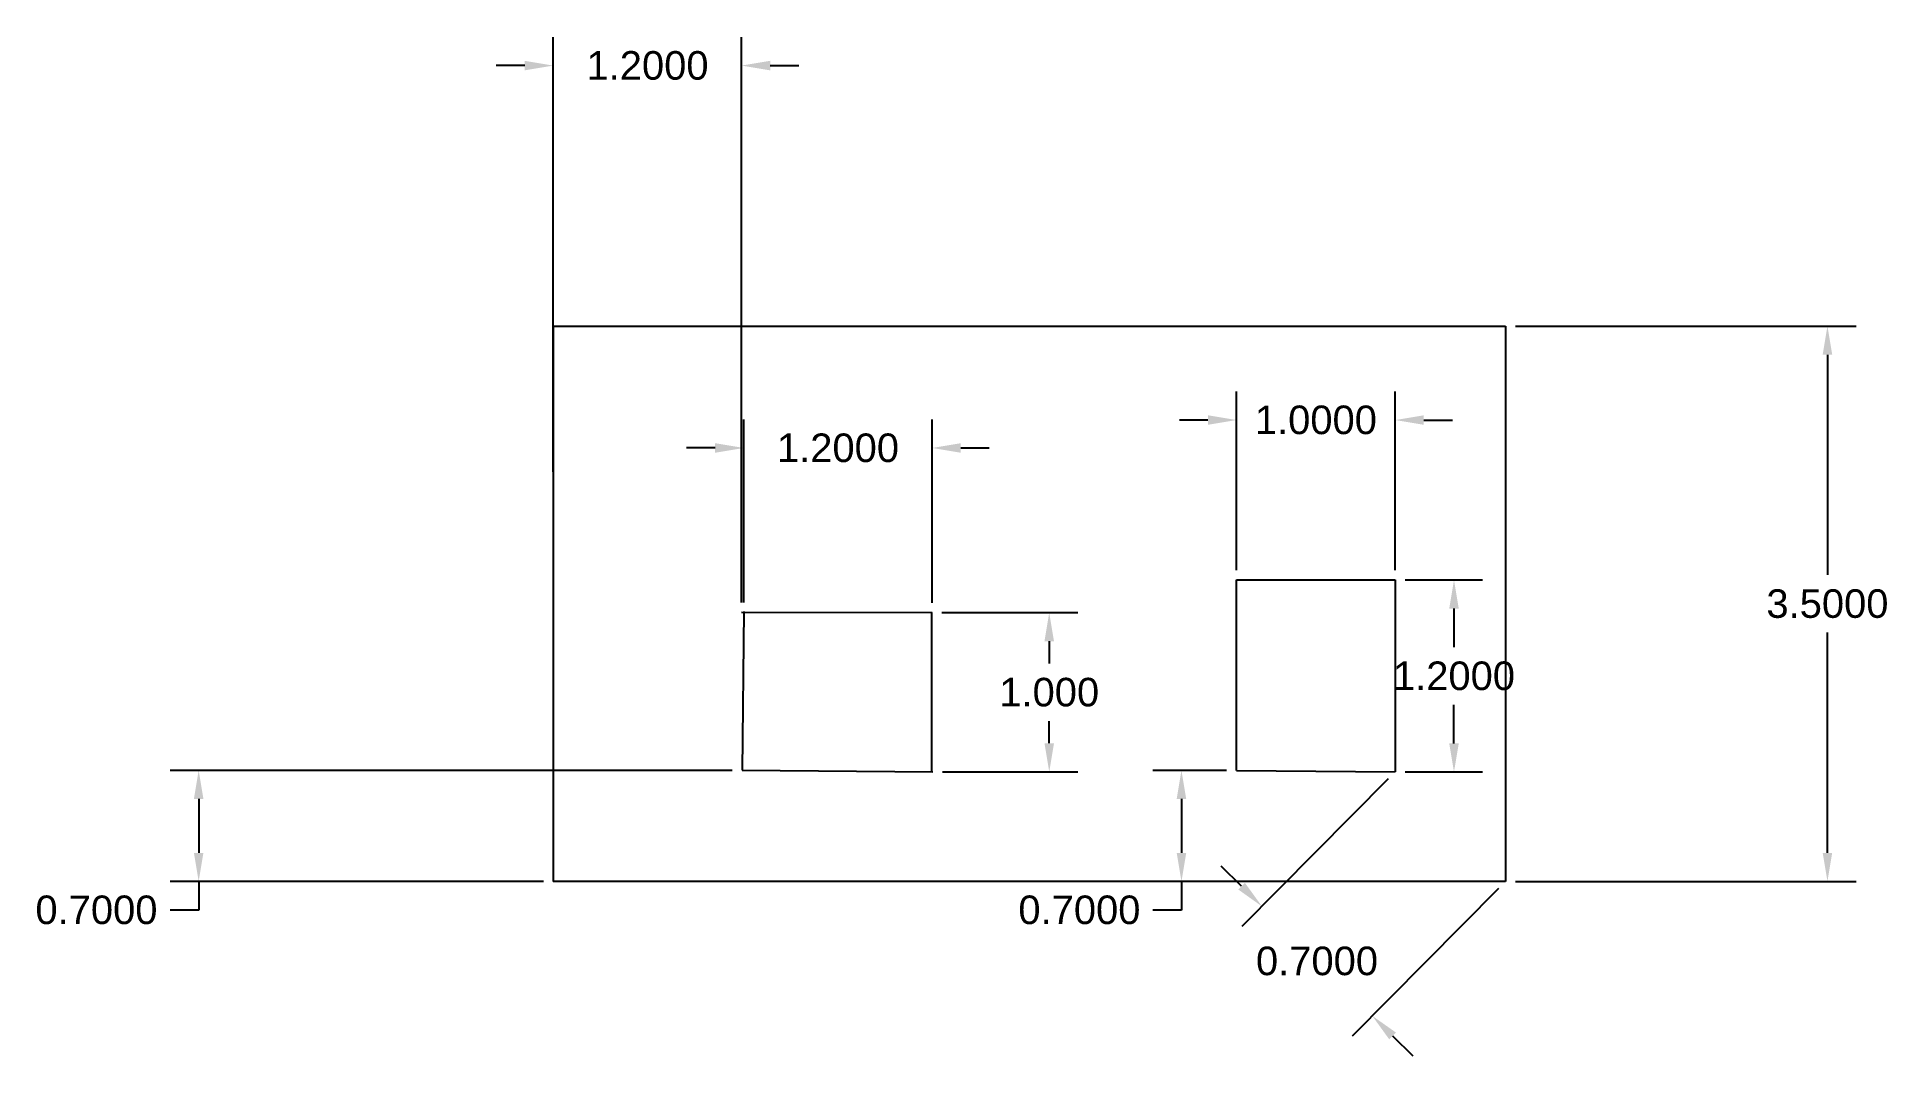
# Model space of a CAD drawing. Header units: inches. Extents: x 3.8 to 15.5, y 10.4 to 16.8.
import ezdxf

# ---------------------------------------------------------------- set-up
doc = ezdxf.new("R2010")
doc.units = ezdxf.units.IN
doc.header["$MEASUREMENT"] = 0
doc.styles.get("Standard").update_dxf_attribs({"font": 'arial.ttf'})
doc.dimstyles.get("Standard").update_dxf_attribs({"dimtxt": 0.18, "dimasz": 0.18, "dimexe": 0.18, "dimexo": 0.0625, "dimgap": 0.09, "dimtad": 0, "dimtih": 1, "dimtoh": 1, "dimdec": 4, "dimzin": 0, "dimdsep": 46, "dimtxsty": 'Standard', "dimcen": 0.09, "dimadec": 0, "dimazin": 0, "dimtfac": 1, "dimtdec": 4, "dimtofl": 0, "dimtmove": 0, "dimatfit": 3, "dimfxl": 1, "dimtolj": 1, "dimtzin": 0, "dimarcsym": 0})

# ---------------------------------------------------------------- blocks, each defined once
blk = doc.blocks.new('*D1')
at = {"color": 0, "lineweight": -2, "transparency": 16777216}
for p, q in [((13.141, 14.955), (15.286, 14.955)), ((15.106, 14.775), (15.106, 13.387)), ((15.106, 11.635), (15.106, 13.024)), ((13.141, 11.455), (15.286, 11.455))]:
    blk.add_line(p, q, dxfattribs=at)
at = {"color": 0, "transparency": 16777216}
for points in [[(15.076, 14.775), (15.136, 14.775), (15.106, 14.955)], [(15.076, 11.635), (15.136, 11.635), (15.106, 11.455)]]:
    blk.add_solid(points, dxfattribs=at)
at = {"layer": 'Defpoints', "color": 0, "transparency": 16777216}
for p in [(13.078, 14.955), (13.078, 11.455), (15.106, 11.455)]:
    blk.add_point(p, dxfattribs=at)
at = {"color": 0, "transparency": 16777216, "insert": (15.106, 13.205), "char_height": 0.18, "attachment_point": 5}
blk.add_mtext('\\A1;3.5000', dxfattribs=at)
blk = doc.blocks.new('*D2')
at = {"color": 0, "lineweight": -2, "transparency": 16777216}
for p, q in [((7.078, 14.036), (7.078, 16.777)), ((8.265, 13.213), (8.265, 16.777)), ((6.898, 16.597), (6.718, 16.597)), ((8.445, 16.597), (8.625, 16.597))]:
    blk.add_line(p, q, dxfattribs=at)
at = {"color": 0, "transparency": 16777216}
for points in [[(6.898, 16.627), (6.898, 16.567), (7.078, 16.597)], [(8.445, 16.627), (8.445, 16.567), (8.265, 16.597)]]:
    blk.add_solid(points, dxfattribs=at)
at = {"layer": 'Defpoints', "color": 0, "transparency": 16777216}
for p in [(7.078, 16.597), (7.078, 13.973), (8.265, 13.151)]:
    blk.add_point(p, dxfattribs=at)
at = {"color": 0, "transparency": 16777216, "insert": (7.672, 16.597), "char_height": 0.18, "attachment_point": 5}
blk.add_mtext('\\A1;1.2000', dxfattribs=at)
blk = doc.blocks.new('*D4')
at = {"color": 0, "lineweight": -2, "transparency": 16777216}
for p, q in [((8.206, 12.155), (4.664, 12.155)), ((4.844, 11.975), (4.844, 11.635)), ((7.016, 11.455), (4.664, 11.455)), ((4.844, 11.455), (4.844, 11.275)), ((4.844, 11.275), (4.664, 11.275))]:
    blk.add_line(p, q, dxfattribs=at)
at = {"color": 0, "transparency": 16777216}
for points in [[(4.814, 11.975), (4.874, 11.975), (4.844, 12.155)], [(4.814, 11.635), (4.874, 11.635), (4.844, 11.455)]]:
    blk.add_solid(points, dxfattribs=at)
at = {"layer": 'Defpoints', "color": 0, "transparency": 16777216}
for p in [(8.269, 12.155), (4.844, 11.455), (7.078, 11.455)]:
    blk.add_point(p, dxfattribs=at)
at = {"color": 0, "transparency": 16777216, "insert": (4.2, 11.275), "char_height": 0.18, "attachment_point": 5}
blk.add_mtext('\\A1;0.7000', dxfattribs=at)
blk = doc.blocks.new('*D5')
at = {"color": 0, "lineweight": -2, "transparency": 16777216}
for p, q in [((8.278, 13.213), (8.278, 14.367)), ((9.465, 13.211), (9.465, 14.367)), ((8.098, 14.187), (7.918, 14.187)), ((9.645, 14.187), (9.825, 14.187))]:
    blk.add_line(p, q, dxfattribs=at)
at = {"color": 0, "transparency": 16777216}
for points in [[(8.098, 14.217), (8.098, 14.157), (8.278, 14.187)], [(9.645, 14.217), (9.645, 14.157), (9.465, 14.187)]]:
    blk.add_solid(points, dxfattribs=at)
at = {"layer": 'Defpoints', "color": 0, "transparency": 16777216}
for p in [(9.465, 14.187), (8.278, 13.151), (9.465, 13.149)]:
    blk.add_point(p, dxfattribs=at)
at = {"color": 0, "transparency": 16777216, "insert": (8.872, 14.187), "char_height": 0.18, "attachment_point": 5}
blk.add_mtext('\\A1;1.2000', dxfattribs=at)
blk = doc.blocks.new('*D6')
at = {"color": 0, "lineweight": -2, "transparency": 16777216}
for p, q in [((9.527, 13.149), (10.383, 13.149)), ((10.203, 12.969), (10.203, 12.829)), ((10.203, 12.326), (10.203, 12.465)), ((9.531, 12.146), (10.383, 12.146))]:
    blk.add_line(p, q, dxfattribs=at)
at = {"color": 0, "transparency": 16777216}
for points in [[(10.173, 12.969), (10.233, 12.969), (10.203, 13.149)], [(10.173, 12.326), (10.233, 12.326), (10.203, 12.146)]]:
    blk.add_solid(points, dxfattribs=at)
at = {"layer": 'Defpoints', "color": 0, "transparency": 16777216}
for p in [(9.465, 13.149), (9.469, 12.146), (10.203, 12.146)]:
    blk.add_point(p, dxfattribs=at)
at = {"color": 0, "transparency": 16777216, "insert": (10.203, 12.647), "char_height": 0.18, "attachment_point": 5}
blk.add_mtext('\\A1;1.000', dxfattribs=at)
blk = doc.blocks.new('*D7')
at = {"color": 0, "lineweight": -2, "transparency": 16777216}
for p, q in [((12.339, 12.101), (11.416, 11.17)), ((11.415, 11.425), (11.287, 11.552)), ((13.034, 11.411), (12.111, 10.48)), ((12.366, 10.482), (12.494, 10.355))]:
    blk.add_line(p, q, dxfattribs=at)
at = {"color": 0, "transparency": 16777216}
for points in [[(11.436, 11.446), (11.394, 11.404), (11.543, 11.298)], [(12.387, 10.503), (12.345, 10.46), (12.238, 10.608)]]:
    blk.add_solid(points, dxfattribs=at)
at = {"layer": 'Defpoints', "color": 0, "transparency": 16777216}
for p in [(12.383, 12.145), (13.078, 11.455), (12.238, 10.608)]:
    blk.add_point(p, dxfattribs=at)
at = {"color": 0, "transparency": 16777216, "insert": (11.89, 10.953), "char_height": 0.18, "attachment_point": 5}
blk.add_mtext('\\A1;0.7000', dxfattribs=at)
blk = doc.blocks.new('*D8')
at = {"color": 0, "lineweight": -2, "transparency": 16777216}
for p, q in [((11.32, 12.155), (10.856, 12.155)), ((11.036, 11.975), (11.036, 11.635)), ((11.32, 11.455), (10.856, 11.455)), ((11.036, 11.455), (11.036, 11.275)), ((11.036, 11.275), (10.856, 11.275))]:
    blk.add_line(p, q, dxfattribs=at)
at = {"color": 0, "transparency": 16777216}
for points in [[(11.006, 11.975), (11.066, 11.975), (11.036, 12.155)], [(11.006, 11.635), (11.066, 11.635), (11.036, 11.455)]]:
    blk.add_solid(points, dxfattribs=at)
at = {"layer": 'Defpoints', "color": 0, "transparency": 16777216}
for p in [(11.383, 12.155), (11.036, 11.455), (11.383, 11.455)]:
    blk.add_point(p, dxfattribs=at)
at = {"color": 0, "transparency": 16777216, "insert": (10.393, 11.275), "char_height": 0.18, "attachment_point": 5}
blk.add_mtext('\\A1;0.7000', dxfattribs=at)
blk = doc.blocks.new('*D9')
at = {"color": 0, "lineweight": -2, "transparency": 16777216}
for p, q in [((11.383, 13.417), (11.383, 14.543)), ((12.383, 13.417), (12.383, 14.543)), ((11.203, 14.363), (11.023, 14.363)), ((12.563, 14.363), (12.743, 14.363))]:
    blk.add_line(p, q, dxfattribs=at)
at = {"color": 0, "transparency": 16777216}
for points in [[(11.203, 14.393), (11.203, 14.333), (11.383, 14.363)], [(12.563, 14.393), (12.563, 14.333), (12.383, 14.363)]]:
    blk.add_solid(points, dxfattribs=at)
at = {"layer": 'Defpoints', "color": 0, "transparency": 16777216}
for p in [(12.383, 14.363), (11.383, 13.355), (12.383, 13.355)]:
    blk.add_point(p, dxfattribs=at)
at = {"color": 0, "transparency": 16777216, "insert": (11.883, 14.363), "char_height": 0.18, "attachment_point": 5}
blk.add_mtext('\\A1;1.0000', dxfattribs=at)
blk = doc.blocks.new('*D10')
at = {"color": 0, "lineweight": -2, "transparency": 16777216}
for p, q in [((12.445, 13.355), (12.933, 13.355)), ((12.753, 13.175), (12.753, 12.932)), ((12.753, 12.325), (12.753, 12.568)), ((12.445, 12.145), (12.933, 12.145))]:
    blk.add_line(p, q, dxfattribs=at)
at = {"color": 0, "transparency": 16777216}
for points in [[(12.723, 13.175), (12.783, 13.175), (12.753, 13.355)], [(12.723, 12.325), (12.783, 12.325), (12.753, 12.145)]]:
    blk.add_solid(points, dxfattribs=at)
at = {"layer": 'Defpoints', "color": 0, "transparency": 16777216}
for p in [(12.383, 13.355), (12.383, 12.145), (12.753, 12.145)]:
    blk.add_point(p, dxfattribs=at)
at = {"color": 0, "transparency": 16777216, "insert": (12.753, 12.75), "char_height": 0.18, "attachment_point": 5}
blk.add_mtext('\\A1;1.2000', dxfattribs=at)

msp = doc.modelspace()

# ---------------------------------------------------------------- linework, layer by layer
for p, q in [((7.07849, 14.95547), (7.07849, 11.45549)), ((7.07849, 14.95547), (13.07849, 14.95547)), ((13.07849, 14.95547), (13.07849, 11.45549)), ((11.38294, 12.15492), (11.38294, 13.35492)), ((11.38294, 13.35492), (12.38294, 13.35492)), ((12.38294, 13.35492), (12.38292, 12.14539)), ((9.46481, 13.14885), (8.26477, 13.15067)), ((8.27854, 13.15581), (8.26838, 12.15581)), ((9.46224, 12.15067), (9.46224, 13.15067)), ((8.26876, 12.15547), (9.46876, 12.14594)), ((11.38294, 12.15492), (12.38292, 12.14539)), ((13.07849, 11.45549), (7.07849, 11.45549))]:
    msp.add_line(p, q)

# ---------------------------------------------------------------- dimensions: what is measured, and where the dimension line sits
for base, p1, p2, picture, middle in [((7.07849, 16.59723), (8.26477, 13.15067), (7.07849, 13.97308), '*D2', (7.67163, 16.59723)), ((9.46481, 14.18727), (8.27848, 13.15065), (9.46481, 13.14885), '*D5', (8.87165, 14.18727))]:
    dim = msp.add_linear_dim(base=base, p1=p1, p2=p2, text='1.2000', dimstyle='Standard')
    dim.commit()
    dim.dimension.update_dxf_attribs({"geometry": picture, "text_midpoint": middle})
for base, p1, p2, picture, middle in [((15.10638, 11.45549), (13.07849, 14.95547), (13.07849, 11.45549), '*D1', (15.10638, 13.20548)), ((4.84358, 11.45549), (8.26876, 12.15547), (7.07849, 11.45549), '*D4', (4.20025, 11.27549))]:
    dim = msp.add_linear_dim(base=base, p1=p1, p2=p2, angle=90, dimstyle='Standard')
    dim.commit()
    dim.dimension.update_dxf_attribs({"geometry": picture, "text_midpoint": middle})
dim = msp.add_linear_dim(base=(12.38294, 14.36309), p1=(11.38294, 13.35492), p2=(12.38294, 13.35492), dimstyle='Standard')
dim.commit()
dim.dimension.update_dxf_attribs({"geometry": '*D9', "text_midpoint": (11.88294, 14.36309)})
for base, p1, p2, text, picture, middle in [((12.75273, 12.14539), (12.38294, 13.35492), (12.38292, 12.14539), '1.2000', '*D10', (12.75273, 12.75016)), ((10.20286, 12.14594), (9.46481, 13.14885), (9.46876, 12.14594), '1.000', '*D6', (10.20286, 12.6474))]:
    dim = msp.add_linear_dim(base=base, p1=p1, p2=p2, angle=90, text=text, dimstyle='Standard')
    dim.commit()
    dim.dimension.update_dxf_attribs({"geometry": picture, "text_midpoint": middle})
dim = msp.add_linear_dim(base=(11.03629, 11.45549), p1=(11.38294, 12.15492), p2=(11.38294, 11.45549), angle=90, text='0.7000', dimstyle='Standard')
dim.commit()
dim.dimension.update_dxf_attribs({"geometry": '*D8', "text_midpoint": (10.39296, 11.27549), "dimtype": 160})
dim = msp.add_aligned_dim(p1=(12.38292, 12.14539), p2=(13.07849, 11.45549), distance=-1.19326, text='0.7000', dimstyle='Standard')
dim.commit()
dim.dimension.update_dxf_attribs({"geometry": '*D7', "text_midpoint": (11.8904, 10.95323)})

doc.saveas('drawing.dxf')
